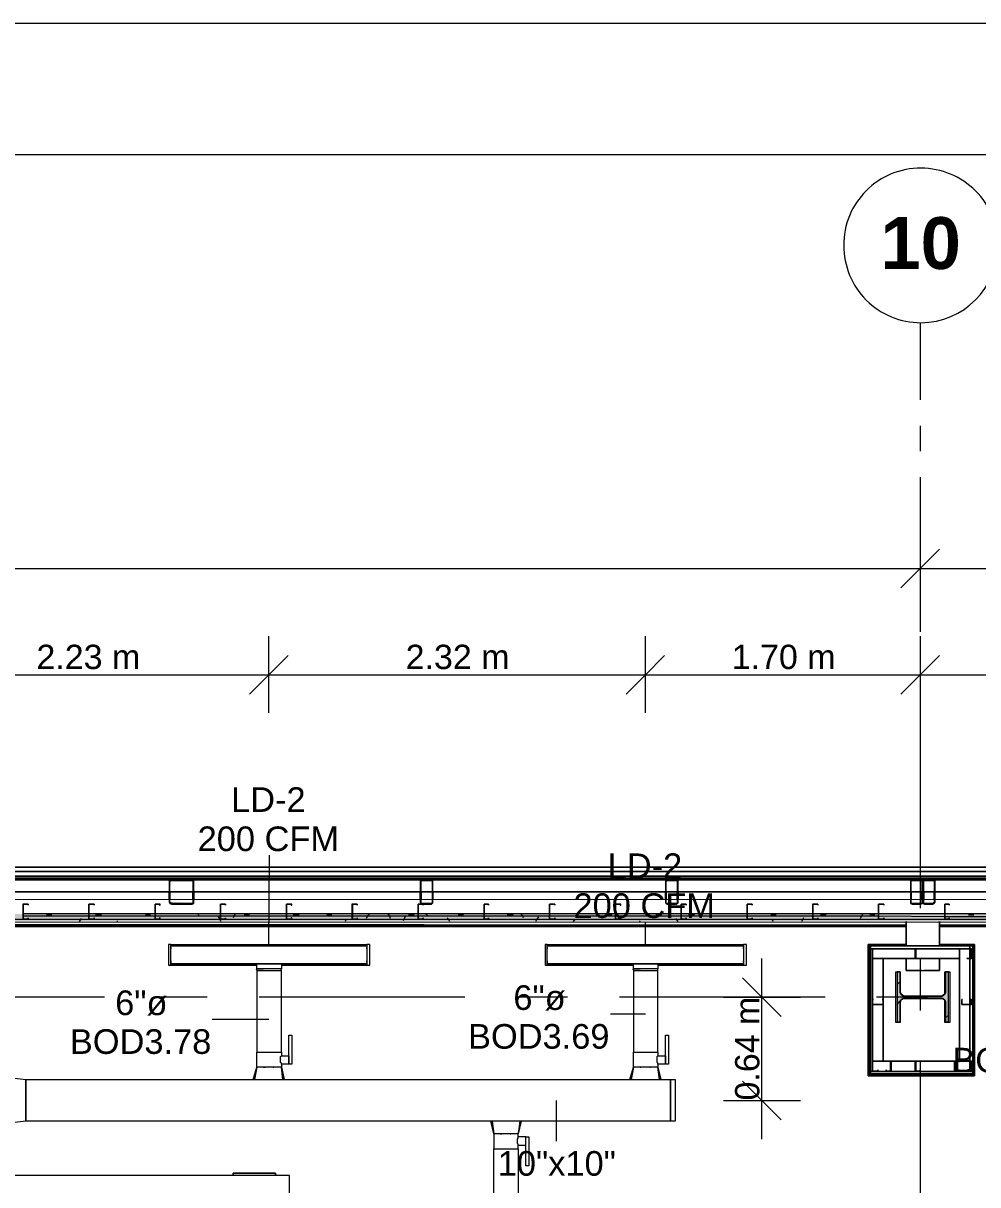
# Model space of a CAD drawing. Header units: metres. Extents: x -2 to 237, y -8 to 52.
# Drawn here: x 31.68 to 37.57, y 44.99 to 52.15 of the extents above; entities that cross this region are included whole.
import ezdxf

# ---------------------------------------------------------------- set-up
doc = ezdxf.new("R2010")
doc.units = ezdxf.units.M
for name, color, linetype, lineweight in [('HVAC - Ductos', 5, 'Continuous', 0), ('PDF2_Text', 7, 'Continuous', 0), ('pie de plano', 7, 'Continuous', 0)]:
    doc.layers.add(name, color=color, linetype=linetype, lineweight=lineweight)
doc.layers.add('PDF2_Geometry', color=7, linetype='Continuous', lineweight=0, true_color=0xaaaaaa)
doc.layers.add('PDF2_Solid Fills', color=7, linetype='Continuous', lineweight=0, true_color=0xffffff)
doc.styles.add('PDF Helvetica', font='')
doc.styles.add('PDF Helvetica Bold', font='')
doc.styles.get('PDF Helvetica').set_extended_font_data('Helvetica')
doc.styles.get('PDF Helvetica Bold').set_extended_font_data('Helvetica', bold=True)

msp = doc.modelspace()

# ---------------------------------------------------------------- hatches: boundary and pattern name
at = {"layer": 'PDF2_Solid Fills', "lineweight": 0, "transparency": 33554559}
for points in [[(32.726, 46.7241), (32.7351, 46.7241), (32.7351, 46.8707), (32.5885, 46.8707), (32.5839, 46.8661), (32.5839, 46.7333), (32.5885, 46.7378), (32.5931, 46.8661), (32.7305, 46.8661), (32.7305, 46.7287), (32.5931, 46.7333), (32.5885, 46.7333), (32.5885, 46.7241), (32.5976, 46.7241), (32.726, 46.7195)], [(56.2254, 46.6325), (56.4317, 46.6279), (56.4317, 46.6416), (37.3672, 46.6462), (4.2965, 46.6462), (4.2965, 46.6325)], [(4.2965, 46.6141), (56.2254, 46.6141), (56.4301, 46.6096), (56.4317, 46.6096), (56.4317, 46.6279), (4.2965, 46.6279)], [(37.0923, 46.1835), (37.0923, 46.3026), (37.074, 46.3026), (37.074, 45.9956), (37.0923, 45.9956), (37.0923, 46.1239), (37.0969, 46.1331), (37.106, 46.1422), (37.3581, 46.1422), (37.3718, 46.1285), (37.3718, 45.9956), (37.3901, 45.9956), (37.3901, 46.3026), (37.3718, 46.3026), (37.3672, 46.1697), (37.3581, 46.1605), (37.3489, 46.1559), (37.1152, 46.1513), (37.1152, 46.1559), (37.106, 46.1605), (37.1014, 46.1651), (37.0969, 46.1651), (37.0969, 46.1835)]]:
    msp.add_hatch(color=256, dxfattribs=at).paths.add_polyline_path(points)
h = msp.add_hatch(color=256, dxfattribs=at)
h.paths.add_polyline_path([(34.2104, 46.8615), (34.2058, 46.8615), (34.2058, 46.7287), (34.2104, 46.8608)])
h.paths.add_polyline_path([(34.1371, 46.8615), (34.1325, 46.8615), (34.1325, 46.7287)])
h.paths.add_polyline_path([(34.2058, 46.8707), (34.2104, 46.8661), (34.2104, 46.8707)])
h.paths.add_polyline_path([(34.2013, 46.8661), (34.2013, 46.8707), (34.1371, 46.8707)])
h.paths.add_polyline_path([(34.2013, 46.7195), (34.2013, 46.7241), (34.1417, 46.7241)])
h.paths.add_polyline_path([(34.1417, 46.7241), (34.1417, 46.7287), (34.1371, 46.7287)])
h = msp.add_hatch(color=256, dxfattribs=at)
h.paths.add_polyline_path([(35.6537, 46.8707), (35.7224, 46.8661), (35.7224, 46.8707)])
h.paths.add_polyline_path([(35.7132, 46.7195), (35.7132, 46.7241), (35.6537, 46.7241)])
h.paths.add_polyline_path([(35.6491, 46.8615), (35.6445, 46.8615), (35.6445, 46.7287)])
h.paths.add_polyline_path([(35.7178, 46.7287), (35.7132, 46.7287), (35.7178, 46.7241)])
h.paths.add_polyline_path([(35.7224, 46.8615), (35.7178, 46.8615), (35.7178, 46.7287), (35.7224, 46.8609)])
h = msp.add_hatch(color=256, dxfattribs=at)
h.paths.add_polyline_path([(37.2252, 46.8707), (37.2297, 46.8661), (37.2297, 46.8707)])
h.paths.add_polyline_path([(37.161, 46.8615), (37.1564, 46.8615), (37.1564, 46.7241)])
h.paths.add_polyline_path([(37.2297, 46.8615), (37.2252, 46.8615), (37.2252, 46.7241), (37.2297, 46.8609)])
h.paths.add_polyline_path([(37.2206, 46.8661), (37.2206, 46.8707), (37.1656, 46.8707)])
h.paths.add_polyline_path([(37.161, 46.8661), (37.161, 46.8707), (37.1564, 46.8707)])
h.paths.add_polyline_path([(37.2206, 46.7195), (37.2206, 46.7241), (37.1656, 46.7241)])
h = msp.add_hatch(color=256, dxfattribs=at)
h.paths.add_polyline_path([(37.3031, 46.7287), (37.3076, 46.8707), (37.2343, 46.8707), (37.2298, 46.8661), (37.2298, 46.7333), (37.2343, 46.7333), (37.2343, 46.7241), (37.2435, 46.7287), (37.2389, 46.7287), (37.2389, 46.8661), (37.3031, 46.8661), (37.2985, 46.7333), (37.2939, 46.7287), (37.3031, 46.7241)])
h.paths.add_polyline_path([(37.2939, 46.7195), (37.2939, 46.7241), (37.2435, 46.7241)])
h = msp.add_hatch(color=256, dxfattribs=at)
h.paths.add_polyline_path([(16.2639, 46.6599), (16.2639, 46.6462), (17.0702, 46.6462), (17.0702, 46.6599)])
h.paths.add_polyline_path([(14.2296, 46.6599), (12.2045, 46.6645), (11.3936, 46.6645), (11.3936, 46.6462), (14.2296, 46.6462)])
h.paths.add_polyline_path([(38.5859, 46.6599), (38.5859, 46.6416), (39.3923, 46.6416), (39.3923, 46.6599)])
h.paths.add_polyline_path([(9.3593, 46.6462), (9.3593, 46.6645), (6.5232, 46.6645), (6.5232, 46.6462)])
h.paths.add_polyline_path([(41.4266, 46.6599), (41.4266, 46.6416), (43.4517, 46.6416), (43.4517, 46.6599)])
h.paths.add_polyline_path([(4.4889, 46.6462), (4.4889, 46.6645), (4.2965, 46.6645), (4.2965, 46.6462)])
h.paths.add_polyline_path([(44.2672, 46.6599), (44.2672, 46.6416), (46.2923, 46.6416), (46.2923, 46.6599)])
h.paths.add_polyline_path([(14.2342, 46.6599), (14.2342, 46.6462), (16.2593, 46.6462), (16.2593, 46.6599)])
h.paths.add_polyline_path([(48.3266, 46.6599), (48.3266, 46.6416), (49.133, 46.6416), (49.133, 46.6599)])
h.paths.add_polyline_path([(17.0748, 46.6599), (17.0748, 46.6462), (19.1, 46.6462), (19.1, 46.6599)])
h.paths.add_polyline_path([(51.1672, 46.6599), (51.1672, 46.6416), (54.0034, 46.6416), (54.0034, 46.6599)])
h.paths.add_polyline_path([(21.1343, 46.6599), (21.1343, 46.6462), (21.9406, 46.6462), (21.9406, 46.6599)])
h.paths.add_polyline_path([(56.0376, 46.6599), (56.0376, 46.6416), (56.4317, 46.6416), (56.4317, 46.6599)])
h.paths.add_polyline_path([(23.9749, 46.6599), (23.9749, 46.6462), (26, 46.6462), (26, 46.6599)])
h.paths.add_polyline_path([(54.0079, 46.6599), (54.0079, 46.6416), (56.033, 46.6416), (56.033, 46.6599)])
h.paths.add_polyline_path([(26.8155, 46.6599), (26.8155, 46.6462), (28.8407, 46.6462), (28.8407, 46.6599)])
h.paths.add_polyline_path([(49.1376, 46.6599), (49.1376, 46.6416), (51.1627, 46.6416), (51.1627, 46.6599)])
h.paths.add_polyline_path([(31.6859, 46.6599), (31.6859, 46.6462), (33.711, 46.6462), (33.711, 46.6599)])
h.paths.add_polyline_path([(46.2969, 46.6599), (46.2969, 46.6416), (48.322, 46.6416), (48.322, 46.6599)])
h.paths.add_polyline_path([(33.7156, 46.6599), (33.7156, 46.6462), (36.5516, 46.6462), (36.5516, 46.6599)])
h.paths.add_polyline_path([(43.4563, 46.6599), (43.4563, 46.6416), (44.2627, 46.6416), (44.2627, 46.6599)])
h.paths.add_polyline_path([(28.8453, 46.6599), (28.8453, 46.6462), (31.6813, 46.6462), (31.6813, 46.6599)])
h.paths.add_polyline_path([(39.3969, 46.6599), (39.3969, 46.6416), (41.422, 46.6416), (41.422, 46.6599)])
h.paths.add_polyline_path([(26.0046, 46.6599), (26.0046, 46.6462), (26.8109, 46.6462), (26.8109, 46.6599)])
h.paths.add_polyline_path([(37.2847, 46.6462), (38.5711, 46.6416), (38.5813, 46.6416), (38.5813, 46.6599), (36.5562, 46.6599), (36.5562, 46.6462)])
h.paths.add_polyline_path([(21.9452, 46.6599), (21.9452, 46.6462), (23.9703, 46.6462), (23.9703, 46.6599)])
h.paths.add_polyline_path([(11.389, 46.6462), (11.389, 46.6645), (9.3639, 46.6645), (9.3639, 46.6462)])
h.paths.add_polyline_path([(19.1046, 46.6599), (19.1046, 46.6462), (21.1297, 46.6462), (21.1297, 46.6599)])
h.paths.add_polyline_path([(6.5186, 46.6462), (6.5186, 46.6645), (4.4935, 46.6645), (4.4935, 46.6462)])

# ---------------------------------------------------------------- linework, layer by layer
at = {"layer": 'HVAC - Ductos', "color": 252, "lineweight": 0, "true_color": 0x939598}
for points in [[(37.216, 49.0287), (37.216, 48.7904), (37.216, 48.5522)], [(37.3351, 48.9095), (37.216, 48.7904), (37.0969, 48.6713)], [(6.4041, 48.7904), (15.8378, 48.7904), (25.0379, 48.7904), (37.216, 48.7904), (46.4298, 48.7904), (55.8635, 48.7904)], [(33.1978, 47.9015), (33.1978, 48.1352), (33.1978, 48.3735)], [(35.5208, 47.9015), (35.5208, 48.1352), (35.5208, 48.3735)], [(37.216, 48.3735), (37.216, 48.1352), (37.216, 47.9015)], [(33.317, 48.2544), (33.1978, 48.1352), (33.0788, 48.0161)], [(35.6399, 48.2544), (35.5208, 48.1352), (35.4016, 48.0161)], [(37.3351, 48.2544), (37.216, 48.1352), (37.0969, 48.0161)], [(23.7596, 48.1352), (26.0412, 48.1352), (28.5199, 48.1352), (30.9712, 48.1352), (33.1978, 48.1352), (35.5208, 48.1352), (37.216, 48.1352), (38.5539, 48.1352), (40.7118, 48.1352), (42.934, 48.1352), (45.1332, 48.1352), (46.4298, 48.1352), (47.6806, 48.1352), (49.9944, 48.1352), (52.1936, 48.1352), (54.1912, 48.1352), (55.8635, 48.1352)]]:
    msp.add_lwpolyline(points, dxfattribs=at)
at = {"layer": 'HVAC - Ductos', "lineweight": 0}
for points in [[(33.1978, 46.4721), (33.2024, 47.0219)], [(35.5208, 46.4721), (35.5208, 46.6095)], [(32.5931, 46.4538), (32.5931, 46.4492), (32.5931, 46.4446), (32.5931, 46.4492), (32.5931, 46.4675), (32.5931, 46.4721), (33.8026, 46.4721), (33.8026, 46.4675), (33.8026, 46.4492), (33.8026, 46.4446), (33.8026, 46.4492), (33.8026, 46.4538)], [(33.8026, 46.4675), (32.5931, 46.4675)], [(34.916, 46.4538), (34.916, 46.4492), (34.916, 46.4446), (34.916, 46.4492), (34.916, 46.4675), (34.916, 46.4721), (36.1256, 46.4721), (36.1256, 46.4675), (36.1256, 46.4492), (36.1256, 46.4446), (36.1256, 46.4492), (36.1256, 46.4538)], [(36.1256, 46.4675), (34.916, 46.4675)], [(32.5931, 46.3988), (32.5931, 46.408), (32.5931, 46.4171)], [(32.5931, 46.3667), (32.5931, 46.3438), (32.5931, 46.3484), (33.1246, 46.3484)], [(33.8026, 46.3667), (33.8026, 46.3438), (33.8026, 46.3484), (33.2758, 46.3484)], [(33.8026, 46.4171), (33.8026, 46.408), (33.8026, 46.3988)], [(34.916, 46.3988), (34.916, 46.408), (34.916, 46.4171)], [(34.916, 46.3667), (34.916, 46.3438), (34.916, 46.3484), (35.4475, 46.3484)], [(36.1256, 46.3667), (36.1256, 46.3438), (36.1256, 46.3484), (35.5987, 46.3484)], [(36.1256, 46.4171), (36.1256, 46.408), (36.1256, 46.3988)], [(36.2401, 45.2717), (36.2401, 46.385)], [(32.5931, 46.3438), (33.1246, 46.3438)], [(33.1246, 46.3209), (33.1246, 46.353), (33.1337, 46.353), (33.1429, 46.353), (33.1612, 46.353), (33.1796, 46.353), (33.1978, 46.353), (33.2162, 46.353), (33.2345, 46.353), (33.2528, 46.353), (33.2666, 46.353), (33.2712, 46.353), (33.2758, 46.353), (33.2758, 46.3209), (33.2712, 46.3209), (33.2528, 46.3209), (33.23, 46.3209), (33.1978, 46.3209), (33.1704, 46.3209), (33.1429, 46.3209), (33.1246, 46.3209), (33.12, 46.3209), (33.1246, 46.3117), (33.1292, 46.3117), (33.1429, 46.3117), (33.1704, 46.3117), (33.1978, 46.3117), (33.23, 46.3117), (33.2528, 46.3117), (33.2712, 46.3117), (33.2758, 46.3117), (33.2758, 46.3209)], [(33.1246, 46.3209), (33.1246, 46.3209)], [(33.1658, 46.3117), (33.1612, 46.3117), (33.1429, 46.3117), (33.1337, 46.3117), (33.1292, 46.3117), (33.1246, 46.3117), (33.1246, 45.8078), (33.1337, 45.8078), (33.1429, 45.8078), (33.1612, 45.8078), (33.1796, 45.8078), (33.1978, 45.8078), (33.2162, 45.8078), (33.2345, 45.8078), (33.2528, 45.8078), (33.2666, 45.8078), (33.2712, 45.8078), (33.2758, 45.8078), (33.2758, 45.7848), (33.3216, 45.7848), (33.3216, 45.7802), (33.3216, 45.7757), (33.3216, 45.7665), (33.3216, 45.7619), (33.3216, 45.7574), (33.3216, 45.7482), (33.3216, 45.7436), (33.3216, 45.739)], [(33.3216, 45.7344), (33.3216, 45.9131), (33.3399, 45.9131), (33.3399, 45.7344), (33.3216, 45.7344), (33.2758, 45.7344), (33.2758, 45.7161), (33.2712, 45.7161), (33.2666, 45.7161), (33.2528, 45.7161), (33.2345, 45.7161), (33.2162, 45.7161), (33.1978, 45.7161), (33.1796, 45.7161), (33.1612, 45.7161), (33.1429, 45.7161), (33.1337, 45.7161), (33.1292, 45.7161), (33.1246, 45.7161), (33.1292, 45.7161), (33.1246, 45.7161), (33.1246, 45.8078), (33.1337, 45.8078), (33.1429, 45.8078), (33.1612, 45.8078), (33.1796, 45.8078), (33.1978, 45.8078), (33.2162, 45.8078), (33.2345, 45.8078), (33.2528, 45.8078), (33.2666, 45.8078), (33.2712, 45.8078), (33.2758, 45.8078), (33.2758, 46.3117), (33.2712, 46.3117)], [(33.175, 46.3117), (33.1796, 46.3117), (33.1978, 46.3117), (33.2162, 46.3117), (33.2254, 46.3117)], [(33.2162, 46.3209), (33.2116, 46.3209)], [(33.23, 46.3117), (33.2345, 46.3117), (33.2528, 46.3117), (33.2666, 46.3117)], [(33.2712, 46.3209), (33.2712, 46.3209)], [(33.2758, 46.3209), (33.2712, 46.3209)], [(33.2758, 46.3438), (33.8026, 46.3438)], [(34.916, 46.3438), (35.4475, 46.3438)], [(35.452, 46.3209), (35.4475, 46.3209), (35.4475, 46.353), (35.4566, 46.353), (35.4658, 46.353), (35.4842, 46.353), (35.5024, 46.353), (35.5208, 46.353), (35.5391, 46.353), (35.5574, 46.353), (35.5758, 46.353), (35.5895, 46.353), (35.5941, 46.353), (35.5987, 46.353), (35.5987, 46.3209), (35.5941, 46.3209), (35.5758, 46.3209), (35.5529, 46.3209), (35.5208, 46.3209), (35.4933, 46.3209), (35.4658, 46.3209), (35.4475, 46.3209), (35.4429, 46.3209), (35.4475, 46.3117), (35.452, 46.3117), (35.4658, 46.3117), (35.4933, 46.3117), (35.5208, 46.3117), (35.5529, 46.3117), (35.5758, 46.3117), (35.5941, 46.3117), (35.5987, 46.3117), (35.5987, 46.3209)], [(35.4475, 46.3209), (35.4475, 46.3209)], [(35.4887, 46.3117), (35.4842, 46.3117), (35.4658, 46.3117), (35.4566, 46.3117), (35.452, 46.3117), (35.4475, 46.3117), (35.4475, 45.8078), (35.4566, 45.8078), (35.4658, 45.8078), (35.4842, 45.8078), (35.5024, 45.8078), (35.5208, 45.8078), (35.5391, 45.8078), (35.5574, 45.8078), (35.5758, 45.8078), (35.5895, 45.8078), (35.5941, 45.8078), (35.5987, 45.8078), (35.5987, 45.7848), (35.6445, 45.7848), (35.6445, 45.7802), (35.6445, 45.7757), (35.6445, 45.7665), (35.6445, 45.7619), (35.6445, 45.7574), (35.6445, 45.7482), (35.6445, 45.7436), (35.6445, 45.739)], [(35.6445, 45.7344), (35.6445, 45.9131), (35.6628, 45.9131), (35.6628, 45.7344), (35.6445, 45.7344), (35.5987, 45.7344), (35.5987, 45.7161), (35.5941, 45.7161), (35.5895, 45.7161), (35.5758, 45.7161), (35.5574, 45.7161), (35.5391, 45.7161), (35.5208, 45.7161), (35.5024, 45.7161), (35.4842, 45.7161), (35.4658, 45.7161), (35.4566, 45.7161), (35.4475, 45.7161), (35.452, 45.7161), (35.4475, 45.7161), (35.4475, 45.8078), (35.4566, 45.8078), (35.4658, 45.8078), (35.4842, 45.8078), (35.5024, 45.8078), (35.5208, 45.8078), (35.5391, 45.8078), (35.5574, 45.8078), (35.5758, 45.8078), (35.5895, 45.8078), (35.5941, 45.8078), (35.5987, 45.8078), (35.5987, 46.3117), (35.5941, 46.3117)], [(35.4933, 46.3117), (35.5024, 46.3117), (35.5208, 46.3117), (35.5391, 46.3117), (35.5483, 46.3117)], [(35.5529, 46.3117), (35.5574, 46.3117), (35.5758, 46.3117), (35.5895, 46.3117)], [(35.5941, 46.3209), (35.5941, 46.3209)], [(35.5987, 46.3209), (35.5941, 46.3209)], [(35.5987, 46.3438), (36.1256, 46.3438)], [(36.121, 46.2659), (36.2401, 46.1468), (36.3592, 46.0277)], [(36.0018, 46.1468), (36.2401, 46.1468), (36.4784, 46.1468)], [(33.1978, 46.0093), (32.8497, 46.0093)], [(35.5208, 46.0414), (35.3054, 46.0414)], [(33.2758, 45.7344), (33.2758, 45.739), (33.2712, 45.7436), (33.2712, 45.7482), (33.2712, 45.7574), (33.2712, 45.7665), (33.2712, 45.7757), (33.2712, 45.7802), (33.2758, 45.7848)], [(35.5987, 45.7344), (35.5987, 45.739), (35.5941, 45.7436), (35.5941, 45.7482), (35.5941, 45.7574), (35.5941, 45.7665), (35.5941, 45.7757), (35.5941, 45.7802), (35.5987, 45.7848)], [(33.1016, 45.6382), (33.1246, 45.7161), (33.1016, 45.6382)], [(33.1246, 45.7161), (33.1108, 45.6382), (33.1154, 45.6382), (33.1246, 45.6382)], [(33.2162, 45.6382), (33.2208, 45.6382), (33.2345, 45.6382), (33.2437, 45.6382), (33.2483, 45.6382), (33.2528, 45.6382), (33.2712, 45.6382), (33.2849, 45.6382), (33.2758, 45.7161)], [(35.4246, 45.6382), (35.4475, 45.7161), (35.4246, 45.6382)], [(35.4475, 45.7161), (35.4338, 45.6382), (35.4383, 45.6382), (35.4475, 45.6382)], [(35.5391, 45.6382), (35.5437, 45.6382), (35.5574, 45.6382), (35.5666, 45.6382), (35.5712, 45.6382), (35.5758, 45.6382), (35.5941, 45.6382), (35.6078, 45.6382), (35.5987, 45.7161)], [(31.5072, 45.6611), (31.6997, 45.6382)], [(31.6997, 45.6382), (31.6997, 45.3817)], [(33.1292, 45.6382), (33.1429, 45.6382), (33.1475, 45.6382)], [(33.152, 45.6382), (33.1566, 45.6382), (33.1658, 45.6382), (33.1796, 45.6382), (33.1841, 45.6382), (33.1887, 45.6382), (33.2116, 45.6382)], [(35.452, 45.6382), (35.4658, 45.6382), (35.4704, 45.6382)], [(35.475, 45.6382), (35.4796, 45.6382), (35.4887, 45.6382), (35.5024, 45.6382), (35.507, 45.6382), (35.5116, 45.6382), (35.5345, 45.6382)], [(36.121, 45.6291), (36.2401, 45.5099), (36.3592, 45.3908)], [(34.971, 45.5099), (34.971, 45.258)], [(36.0018, 45.5099), (36.2401, 45.5099), (36.4784, 45.5099)], [(31.6997, 45.3817), (31.5072, 45.3587)], [(34.5861, 45.3817), (34.5769, 45.3817), (34.5724, 45.3817), (34.5678, 45.3817)], [(34.5678, 45.3817), (34.5861, 45.3038), (34.5678, 45.3817)], [(34.5678, 45.3817), (34.5678, 45.3817)], [(34.5678, 45.3817), (34.5678, 45.3817)], [(34.5769, 45.3817), (34.5861, 45.3038), (34.5907, 45.3038)], [(34.7556, 45.3817), (34.7373, 45.3038), (34.7327, 45.3038), (34.7282, 45.3038), (34.7144, 45.3038), (34.7007, 45.3038), (34.6823, 45.3038), (34.6594, 45.3038), (34.6411, 45.3038), (34.6228, 45.3038), (34.6091, 45.3038), (34.5953, 45.3038), (34.5907, 45.3038), (34.5861, 45.3038), (34.5861, 45.2121), (34.5953, 45.2121), (34.6091, 45.2121), (34.6228, 45.2121), (34.6411, 45.2121), (34.6594, 45.2121), (34.6823, 45.2121), (34.7007, 45.2121), (34.7144, 45.2121), (34.7282, 45.2121), (34.7327, 45.2121), (34.7373, 45.2121), (34.7373, 45.235), (34.7831, 45.235), (34.7831, 45.2396), (34.7831, 45.2442), (34.7831, 45.2534), (34.7831, 45.258), (34.7831, 45.2671), (34.7831, 45.2717), (34.7831, 45.2762), (34.7831, 45.2808)], [(34.6091, 45.3817), (34.5907, 45.3817)], [(34.6365, 45.3817), (34.6273, 45.3817), (34.6182, 45.3817), (34.6136, 45.3817)], [(34.7465, 45.3817), (34.7373, 45.3038), (34.7556, 45.3817), (34.7511, 45.3817), (34.7465, 45.3817), (34.7327, 45.3817), (34.7144, 45.3817), (34.7098, 45.3817), (34.7052, 45.3817), (34.6961, 45.3817), (34.6823, 45.3817), (34.6777, 45.3817), (34.6731, 45.3817), (34.6503, 45.3817), (34.6457, 45.3817), (34.6411, 45.3817)], [(34.7556, 45.3817), (34.7556, 45.3817)], [(34.6091, 45.3038), (34.6091, 45.3038)], [(34.664, 45.3038), (34.6594, 45.3038)], [(34.6961, 45.3038), (34.6915, 45.3038), (34.6869, 45.3038), (34.6915, 45.3038)], [(34.7144, 45.3038), (34.7144, 45.3038)], [(34.7831, 45.2854), (34.7373, 45.2854), (34.7373, 45.3038), (34.7327, 45.3038), (34.7282, 45.3038)], [(34.7373, 45.235), (34.7373, 45.2396), (34.7327, 45.2442), (34.7327, 45.2534), (34.7327, 45.2625), (34.7327, 45.2717), (34.7373, 45.2762), (34.7373, 45.2808), (34.7373, 45.2854)], [(34.5861, 43.9017), (34.5861, 45.2121), (34.5953, 45.2121), (34.6091, 45.2121), (34.6228, 45.2121), (34.6411, 45.2121), (34.6594, 45.2121), (34.6823, 45.2121), (34.7007, 45.2121), (34.7144, 45.2121), (34.7282, 45.2121), (34.7327, 45.2121), (34.7373, 45.2121), (34.7373, 43.9017)]]:
    msp.add_lwpolyline(points, dxfattribs=at)
for points in [[(32.5794, 46.4721), (32.5794, 46.3438), (32.5931, 46.3438), (32.5931, 46.4721)], [(32.5931, 46.4629), (33.8026, 46.4629), (33.8026, 46.353), (32.5931, 46.353)], [(33.821, 46.4721), (33.8026, 46.4721), (33.8026, 46.3438), (33.821, 46.3438)], [(34.9022, 46.4721), (34.9022, 46.3438), (34.916, 46.3438), (34.916, 46.4721)], [(34.916, 46.4629), (36.1256, 46.4629), (36.1256, 46.353), (34.916, 46.353)], [(36.1439, 46.4721), (36.1256, 46.4721), (36.1256, 46.3438), (36.1439, 46.3438)], [(32.5931, 46.3713), (32.5931, 46.3667), (32.5931, 46.3621), (32.5931, 46.3667)], [(33.8026, 46.3621), (33.8026, 46.3667), (33.8026, 46.3713), (33.8026, 46.3667)], [(34.916, 46.3713), (34.916, 46.3667), (34.916, 46.3621), (34.916, 46.3667)], [(36.1256, 46.3621), (36.1256, 46.3667), (36.1256, 46.3713), (36.1256, 46.3667)], [(33.8026, 46.353), (32.5931, 46.353)], [(36.1256, 46.353), (34.916, 46.353)], [(33.175, 45.7161), (33.1704, 45.7161), (33.1658, 45.7161), (33.1704, 45.7161)], [(33.23, 45.7161), (33.2254, 45.7161)], [(33.2895, 45.6382), (33.294, 45.6382), (33.2758, 45.7161), (33.294, 45.6382)], [(35.4933, 45.7161), (35.4887, 45.7161)], [(35.5529, 45.7161), (35.5483, 45.7161)], [(35.6124, 45.6382), (35.617, 45.6382), (35.5987, 45.7161), (35.617, 45.6382)], [(31.6997, 45.6382), (35.6765, 45.6382), (35.6765, 45.3817), (31.6997, 45.3817)], [(33.1016, 45.6382), (33.1062, 45.6382)], [(35.4246, 45.6382), (35.4292, 45.6382)], [(35.6765, 45.3817), (35.6765, 45.6382), (35.7041, 45.6382), (35.7041, 45.3817)], [(34.6273, 45.3038), (34.6319, 45.3038), (34.6365, 45.3038), (34.6319, 45.3038)], [(34.8014, 45.1068), (34.7831, 45.1068), (34.7831, 45.2854), (34.8014, 45.2854)]]:
    msp.add_lwpolyline(points, close=True, dxfattribs=at)
at = {"layer": 'PDF2_Geometry', "lineweight": 0}
msp.add_lwpolyline([(37.2206, 51.2599, 0.418272), (36.7441, 50.7835, 0.414666), (37.2206, 50.307, 0.41105), (37.6971, 50.7835, 0.414666)], format="xyb", close=True, dxfattribs=at)
for points in [[(37.216, 50.307), (37.216, 49.8304)], [(37.216, 49.6701), (37.216, 49.5143)], [(37.216, 47.7687), (37.216, 46.6966)], [(38.7646, 46.9486), (37.2298, 46.9486), (35.7041, 46.9486), (34.1829, 46.9486), (32.6572, 46.9486), (31.1315, 46.9486), (29.6058, 46.9486), (28.0847, 46.9486), (29.6058, 46.9486), (31.1315, 46.9486), (32.6572, 46.9486), (34.1829, 46.9486), (35.7041, 46.9486), (37.2298, 46.9486), (38.7646, 46.9486)], [(32.6939, 46.9486), (32.6206, 46.9486)], [(34.2196, 46.9486), (34.1417, 46.9486)], [(35.7453, 46.9486), (35.6674, 46.9486)], [(37.2664, 46.9486), (37.1931, 46.9486)], [(31.104, 46.8707), (29.6058, 46.8707), (31.1315, 46.8707), (32.6572, 46.8707), (31.1636, 46.8707)], [(32.6893, 46.8661), (32.6939, 46.8707)], [(34.1967, 46.8661), (34.2013, 46.8707)], [(37.1656, 46.8707), (35.7041, 46.8707), (37.2298, 46.8707), (37.2206, 46.8707)], [(35.7087, 46.8661), (35.7132, 46.8707)], [(37.216, 46.8661), (37.2206, 46.8707)], [(38.7326, 46.8707), (37.2939, 46.8707), (38.7646, 46.8707), (40.2949, 46.8707), (41.7611, 46.8707), (40.327, 46.8707)], [(32.5839, 46.7516), (32.5839, 46.7973)], [(32.5885, 46.7973), (32.5885, 46.7516)], [(32.7305, 46.7516), (32.7305, 46.7973)], [(32.7305, 46.7882), (32.7351, 46.7928)], [(32.7351, 46.7973), (32.7351, 46.7516)], [(34.1325, 46.8019), (34.1371, 46.8065)], [(34.1325, 46.7516), (34.1325, 46.7973)], [(34.1371, 46.7973), (34.1371, 46.7516)], [(34.2058, 46.7973), (34.2058, 46.7516), (34.2104, 46.7562)], [(34.2104, 46.7973), (34.2104, 46.7516)], [(35.6445, 46.8065), (35.6491, 46.8111)], [(35.6445, 46.7516), (35.6445, 46.7973)], [(35.6491, 46.7973), (35.6491, 46.7516)], [(35.7178, 46.7516), (35.7178, 46.7973)], [(35.7224, 46.7973), (35.7224, 46.7516)], [(37.1564, 46.8065), (37.161, 46.8111)], [(37.1564, 46.7973), (37.1564, 46.7516)], [(37.161, 46.7973), (37.161, 46.7516)], [(37.2252, 46.7516), (37.2252, 46.7973)], [(37.2389, 46.7973), (37.2389, 46.7516)], [(37.3031, 46.834), (37.3076, 46.8386)], [(37.3031, 46.7516), (37.3031, 46.7973)], [(37.3076, 46.7516), (37.3076, 46.7973)], [(56.4317, 46.747), (4.2965, 46.7516)], [(32.5839, 46.7607), (32.5885, 46.7699)], [(32.6664, 46.7195), (32.671, 46.7241)], [(34.1738, 46.7195), (34.1784, 46.7241)], [(35.6811, 46.7195), (35.6857, 46.7241)], [(35.7178, 46.7562), (35.7224, 46.7607)], [(37.1885, 46.7195), (37.1931, 46.7241)], [(37.2252, 46.7562), (37.2298, 46.7607), (37.2389, 46.7699)], [(36.5516, 46.6599), (36.1485, 46.6599), (35.7407, 46.6599), (35.3375, 46.6599), (34.9298, 46.6599), (34.5265, 46.6599), (34.1187, 46.6599), (33.711, 46.6599), (33.3078, 46.6599), (32.9001, 46.6599), (32.4969, 46.6599), (32.0891, 46.6599), (31.6859, 46.6599)], [(33.711, 46.6462), (33.3078, 46.6462), (32.9001, 46.6462), (32.4969, 46.6462), (32.0891, 46.6462), (31.6859, 46.6462)], [(36.5516, 46.6462), (36.1485, 46.6462), (35.7407, 46.6462), (35.3375, 46.6462), (34.9298, 46.6462), (34.5265, 46.6462), (34.1187, 46.6462), (33.7156, 46.6462)], [(39.3923, 46.6599), (38.9891, 46.6599), (38.5813, 46.6599), (38.1782, 46.6599), (37.7704, 46.6599), (37.3672, 46.6599), (36.9594, 46.6599), (36.5562, 46.6599)], [(38.5813, 46.6416), (38.1782, 46.6416), (37.7704, 46.6416), (37.3672, 46.6416), (36.9594, 46.6462), (36.5562, 46.6462)], [(4.2965, 46.6141), (56.4317, 46.6095)], [(23.1914, 46.6279), (56.4317, 46.6279)], [(37.129, 46.5912), (31.1819, 46.5958), (37.129, 46.5912), (31.1819, 46.5912)], [(46.3245, 46.5912), (37.3351, 46.5912)], [(36.8953, 46.4721), (36.8999, 46.4721), (36.9045, 46.4629)], [(36.9045, 46.4629), (36.8999, 46.4721), (36.8953, 46.4721)], [(36.9045, 46.4629), (36.9045, 46.385)], [(36.9045, 45.6749), (36.9045, 46.4629)], [(36.9045, 46.4629), (36.9045, 45.6749)], [(36.9045, 46.4629), (36.9045, 45.6749)], [(36.9045, 46.4629), (36.9045, 46.4629)], [(37.5413, 46.4629), (36.9045, 46.4629), (37.5413, 46.4629)], [(36.9228, 46.4446), (36.9228, 46.4446)], [(36.9228, 46.4446), (36.9228, 46.4446)], [(36.9549, 46.44), (36.9549, 46.44)], [(37.1885, 46.4446), (37.1885, 46.4446)], [(37.216, 46.44), (37.216, 46.44)], [(37.5413, 46.4629), (37.3351, 46.4629)], [(37.3351, 46.4629), (37.5413, 46.4629)], [(37.5047, 46.44), (37.5047, 46.44)], [(37.5321, 46.4446), (37.5321, 46.4446)], [(37.5505, 46.4721), (37.5459, 46.4721), (37.5413, 46.4629)], [(37.5505, 46.4721), (37.5459, 46.4721), (37.5413, 46.4629)], [(37.5413, 45.6749), (37.5413, 46.4629)], [(37.5413, 46.4629), (37.5413, 46.4629)], [(37.5413, 45.6749), (37.5413, 46.4629), (37.5413, 45.6749)], [(37.5413, 45.6886), (37.5413, 46.4629)], [(36.9045, 45.7528), (36.9045, 46.385)], [(36.9228, 46.385), (36.9228, 46.385)], [(36.9228, 46.385), (36.9228, 46.385)], [(36.9549, 46.3896), (36.9549, 46.3896)], [(37.129, 46.385), (37.129, 46.3117), (37.129, 46.385)], [(37.1885, 46.385), (37.1885, 46.385)], [(37.216, 46.3896), (37.216, 46.3896)], [(37.216, 46.3804), (37.216, 46.0643)], [(37.5047, 46.3896), (37.5047, 46.3896)], [(37.5321, 46.385), (37.5321, 46.385)], [(37.2114, 46.3117), (37.216, 46.3117), (37.2206, 46.3117), (37.2252, 46.3117), (37.2206, 46.3117), (37.216, 46.3117), (37.2114, 46.3117), (37.129, 46.3117), (37.3351, 46.3117), (37.2527, 46.3117), (37.2481, 46.3117), (37.2435, 46.3117), (37.2389, 46.3117), (37.2435, 46.3117), (37.2481, 46.3117), (37.2527, 46.3117)], [(37.074, 46.2247), (37.0923, 46.243)], [(32.1853, 46.1468), (30.9162, 46.1468)], [(32.8176, 46.1468), (32.5014, 46.1468)], [(34.4074, 46.1468), (33.1383, 46.1468)], [(35.0397, 46.1468), (34.7236, 46.1468)], [(36.6296, 46.1468), (35.3604, 46.1468)], [(37.2618, 46.1468), (36.9457, 46.1468)], [(37.1106, 46.1422), (37.1244, 46.1513)], [(36.9228, 46.101), (36.9228, 46.101)], [(36.9228, 46.101), (36.9228, 46.101)], [(36.9274, 46.1331), (36.9274, 46.1331)], [(36.9823, 46.1331), (36.9823, 46.1331)], [(37.074, 46.101), (37.0923, 46.1239)], [(37.4726, 46.101), (37.4726, 46.101)], [(37.4726, 46.101), (37.4726, 46.101)], [(37.4772, 46.1331), (37.4772, 46.1331)], [(37.5276, 46.1331), (37.5276, 46.1331)], [(37.5321, 46.101), (37.5321, 46.101)], [(37.3718, 46.0185), (37.3901, 46.0368)], [(36.9045, 45.7528), (36.9045, 45.6749)], [(36.9228, 45.7528), (36.9228, 45.7528)], [(36.9228, 45.7528), (36.9228, 45.7528)], [(36.9549, 45.7482), (36.9549, 45.7482)], [(37.0053, 45.7482), (37.0053, 45.7482)], [(37.0327, 45.7528), (37.0327, 45.7528)], [(37.1885, 45.7528), (37.1885, 45.7528)], [(37.216, 45.7482), (37.216, 45.7482)], [(37.216, 45.7482), (37.216, 44.4745)], [(37.4267, 45.7528), (37.4267, 45.7528)], [(37.4267, 45.7528), (37.4267, 45.7528)], [(37.5047, 45.7482), (37.5047, 45.7482)], [(37.5321, 45.7528), (37.5321, 45.7528)], [(36.9045, 45.6749), (36.9045, 45.6703), (36.8999, 45.6657), (36.8953, 45.6657), (36.8953, 45.6611)], [(36.8953, 45.6611), (37.5505, 45.6611)], [(37.5413, 45.6749), (36.9045, 45.6749)], [(36.9045, 45.6749), (37.5413, 45.6749)], [(37.5413, 45.6749), (36.9045, 45.6749)], [(36.9045, 45.6749), (37.5413, 45.6749), (36.9045, 45.6749)], [(36.9228, 45.6932), (36.9228, 45.6932)], [(36.9549, 45.6977), (36.9549, 45.6977)], [(37.0053, 45.6977), (37.0053, 45.6977)], [(37.0327, 45.6932), (37.0327, 45.6932)], [(37.1885, 45.6932), (37.1885, 45.6932)], [(37.216, 45.6977), (37.216, 45.6977)], [(37.4267, 45.6932), (37.4267, 45.6932)], [(37.5047, 45.6977), (37.5047, 45.6977)], [(37.5321, 45.6932), (37.5321, 45.6932)], [(37.5413, 45.6749), (37.5413, 45.6886)], [(37.5413, 45.6749), (37.5413, 45.6703), (37.5459, 45.6657), (37.5505, 45.6657), (37.5505, 45.6611)], [(37.5413, 45.6749), (37.5413, 45.6749)], [(33.3262, 44.9235), (33.3262, 45.0471), (29.6562, 45.0471), (29.5325, 45.0471), (29.5325, 43.6452)]]:
    msp.add_lwpolyline(points, dxfattribs=at)
at = {"layer": 'PDF2_Geometry', "color": 252, "lineweight": 0, "true_color": 0x939598}
for points in [[(37.216, 49.354), (37.216, 48.7217)], [(37.216, 48.5613), (37.216, 48.401)], [(37.216, 48.2452), (37.216, 47.7687)]]:
    msp.add_lwpolyline(points, dxfattribs=at)
at = {"layer": 'PDF2_Geometry', "lineweight": 0}
for points in [[(32.6572, 46.9211), (31.1315, 46.9211)], [(32.6572, 46.8936), (31.1315, 46.8936)], [(32.6572, 46.8799), (31.1315, 46.8799)], [(32.5839, 46.7333), (32.5885, 46.7241), (32.5976, 46.7195), (32.726, 46.7195), (32.7351, 46.7241), (32.7351, 46.7333), (32.7351, 46.8615), (32.7351, 46.8707), (32.726, 46.8707), (32.5976, 46.8707), (32.5885, 46.8707), (32.5839, 46.8615)], [(32.726, 46.7241), (32.5976, 46.7241), (32.5931, 46.7287), (32.5885, 46.7333), (32.5885, 46.8615), (32.5931, 46.8661), (32.5976, 46.8661), (32.726, 46.8661), (32.7305, 46.8661), (32.7305, 46.8615), (32.7305, 46.7333), (32.7305, 46.7287)], [(34.1829, 46.9211), (32.6572, 46.9211)], [(34.1829, 46.8936), (32.6572, 46.8936)], [(34.1829, 46.8799), (32.6572, 46.8799)], [(34.1829, 46.8707), (32.6572, 46.8707)], [(34.1325, 46.7287), (34.1371, 46.7241), (34.1417, 46.7195), (34.2013, 46.7195), (34.2058, 46.7241), (34.2104, 46.7287), (34.2104, 46.8615), (34.2058, 46.8707), (34.2013, 46.8707), (34.1417, 46.8707), (34.1371, 46.8707), (34.1325, 46.8615)], [(34.2013, 46.7241), (34.1417, 46.7241), (34.1371, 46.7287), (34.1371, 46.8615), (34.1417, 46.8661), (34.2013, 46.8661), (34.2058, 46.8661), (34.2058, 46.8615), (34.2058, 46.7287), (34.2058, 46.7241)], [(35.7041, 46.9211), (34.1829, 46.9211)], [(35.7041, 46.8936), (34.1829, 46.8936)], [(35.7041, 46.8799), (34.1829, 46.8799)], [(35.7041, 46.8707), (34.1829, 46.8707)], [(35.6445, 46.7287), (35.6491, 46.7241), (35.6537, 46.7195), (35.7132, 46.7195), (35.7178, 46.7241), (35.7224, 46.7287), (35.7224, 46.8615), (35.7178, 46.8707), (35.7132, 46.8707), (35.6537, 46.8707), (35.6491, 46.8707), (35.6445, 46.8615)], [(35.7132, 46.7241), (35.6537, 46.7241), (35.6491, 46.7241), (35.6491, 46.7287), (35.6491, 46.8615), (35.6491, 46.8661), (35.6537, 46.8661), (35.7132, 46.8661), (35.7178, 46.8615), (35.7178, 46.7287)], [(37.2298, 46.9211), (35.7041, 46.9211)], [(37.2298, 46.8936), (35.7041, 46.8936)], [(37.2298, 46.8799), (35.7041, 46.8799)], [(37.2206, 46.8707), (37.1656, 46.8707), (37.1564, 46.8707), (37.1564, 46.8615), (37.1564, 46.7287), (37.1564, 46.7241), (37.1656, 46.7195), (37.2206, 46.7195), (37.2298, 46.7241), (37.2298, 46.7287), (37.2298, 46.8615), (37.2298, 46.8707)], [(37.161, 46.8615), (37.161, 46.8661), (37.1656, 46.8661), (37.2206, 46.8661), (37.2252, 46.8661), (37.2252, 46.8615), (37.2252, 46.7287), (37.2252, 46.7241), (37.2206, 46.7241), (37.1656, 46.7241), (37.161, 46.7241), (37.161, 46.7287)], [(38.7646, 46.9211), (37.2298, 46.9211)], [(38.7646, 46.8936), (37.2298, 46.8936)], [(38.7646, 46.8799), (37.2298, 46.8799)], [(37.2435, 46.7195), (37.2939, 46.7195), (37.3031, 46.7241), (37.3076, 46.7333), (37.3076, 46.8615), (37.3031, 46.8707), (37.2939, 46.8707), (37.2435, 46.8707), (37.2343, 46.8707), (37.2298, 46.8615), (37.2298, 46.7333), (37.2343, 46.7241)], [(37.2435, 46.8707), (37.2298, 46.8707)], [(37.3031, 46.7333), (37.2985, 46.7287), (37.2939, 46.7241), (37.2435, 46.7241), (37.2389, 46.7287), (37.2389, 46.7333), (37.2389, 46.8615), (37.2389, 46.8661), (37.2435, 46.8661), (37.2939, 46.8661), (37.2985, 46.8661), (37.3031, 46.8615)], [(31.1727, 46.7973), (32.5839, 46.7973)], [(32.5885, 46.7973), (32.6572, 46.7973), (32.7305, 46.7973), (32.6572, 46.7973)], [(32.7351, 46.7973), (34.1325, 46.7973)], [(34.1829, 46.7973), (34.2058, 46.7973), (34.1829, 46.7973), (34.1371, 46.7973)], [(34.2104, 46.7973), (35.6445, 46.7973)], [(35.7041, 46.7973), (35.7178, 46.7973), (35.7041, 46.7973), (35.6491, 46.7973)], [(35.7224, 46.7973), (37.1564, 46.7973)], [(37.161, 46.7973), (37.2252, 46.7973)], [(37.2389, 46.7973), (37.3031, 46.7973)], [(37.3076, 46.7973), (38.728, 46.7973)], [(31.7134, 46.7195), (31.6859, 46.7195), (31.6813, 46.7195), (31.6813, 46.6325), (31.6859, 46.6279), (31.7134, 46.6279), (31.7134, 46.637), (31.7134, 46.6279), (31.6859, 46.6279), (31.6859, 46.6325), (31.6859, 46.7195), (31.7134, 46.7195), (31.7134, 46.7149)], [(32.1212, 46.7195), (32.0891, 46.7195), (32.0891, 46.6325), (32.0891, 46.6279), (32.1212, 46.6279), (32.1212, 46.637), (32.1212, 46.6279), (32.0891, 46.6279), (32.0891, 46.6325), (32.0891, 46.7195), (32.1212, 46.7195), (32.1212, 46.7149)], [(32.529, 46.7195), (32.4969, 46.7195), (32.4969, 46.6325), (32.4969, 46.6279), (32.529, 46.6279), (32.529, 46.637), (32.5244, 46.637), (32.5244, 46.6279), (32.4969, 46.6279), (32.4969, 46.6325), (32.4969, 46.7195), (32.5244, 46.7195), (32.5244, 46.7149), (32.529, 46.7149)], [(32.9321, 46.7195), (32.9047, 46.7195), (32.9001, 46.7195), (32.9001, 46.6325), (32.9001, 46.6279), (32.9047, 46.6279), (32.9321, 46.6279), (32.9321, 46.637), (32.9321, 46.6279), (32.9047, 46.6279), (32.9001, 46.6325), (32.9001, 46.7195), (32.9047, 46.7195), (32.9321, 46.7195), (32.9321, 46.7149)], [(33.3399, 46.7195), (33.3078, 46.7195), (33.3078, 46.6325), (33.3078, 46.6279), (33.3399, 46.6279), (33.3399, 46.637), (33.3353, 46.637), (33.3353, 46.6279), (33.3078, 46.6279), (33.3078, 46.6325), (33.3078, 46.7195), (33.3353, 46.7195), (33.3353, 46.7149), (33.3399, 46.7149)], [(33.7431, 46.7195), (33.7156, 46.7195), (33.711, 46.7195), (33.711, 46.6325), (33.711, 46.6279), (33.7156, 46.6279), (33.7431, 46.6279), (33.7431, 46.637), (33.7431, 46.6279), (33.7156, 46.6279), (33.7156, 46.6325), (33.7156, 46.7195), (33.7431, 46.7195), (33.7431, 46.7149)], [(34.1509, 46.7195), (34.1187, 46.7195), (34.1187, 46.6325), (34.1187, 46.6279), (34.1509, 46.6279), (34.1509, 46.637), (34.1509, 46.6279), (34.1187, 46.6279), (34.1187, 46.6325), (34.1187, 46.7195), (34.1509, 46.7195), (34.1509, 46.7149)], [(34.5541, 46.7195), (34.5265, 46.7195), (34.5265, 46.6325), (34.5265, 46.6279), (34.5541, 46.6279), (34.5541, 46.637), (34.5541, 46.6279), (34.5265, 46.6279), (34.5265, 46.6325), (34.5265, 46.7195), (34.5541, 46.7195), (34.5541, 46.7149)], [(34.9618, 46.7195), (34.9343, 46.7195), (34.9298, 46.7195), (34.9298, 46.6325), (34.9298, 46.6279), (34.9343, 46.6279), (34.9618, 46.6279), (34.9618, 46.637), (34.9618, 46.6279), (34.9343, 46.6279), (34.9298, 46.6325), (34.9298, 46.7195), (34.9343, 46.7195), (34.9618, 46.7195), (34.9618, 46.7149)], [(35.3696, 46.7195), (35.3375, 46.7195), (35.3375, 46.6325), (35.3375, 46.6279), (35.3696, 46.6279), (35.3696, 46.637), (35.365, 46.637), (35.365, 46.6279), (35.3375, 46.6279), (35.3375, 46.6325), (35.3375, 46.7195), (35.365, 46.7195), (35.365, 46.7149), (35.3696, 46.7149)], [(35.7727, 46.7195), (35.7453, 46.7195), (35.7407, 46.7195), (35.7407, 46.6325), (35.7407, 46.6279), (35.7453, 46.6279), (35.7727, 46.6279), (35.7727, 46.637), (35.7727, 46.6279), (35.7453, 46.6279), (35.7453, 46.6325), (35.7407, 46.6325), (35.7407, 46.7195), (35.7453, 46.7195), (35.7727, 46.7195), (35.7727, 46.7149)], [(36.1805, 46.7195), (36.1485, 46.7195), (36.1485, 46.6325), (36.1485, 46.6279), (36.1805, 46.6279), (36.1805, 46.637), (36.1805, 46.6279), (36.1485, 46.6279), (36.1485, 46.6325), (36.1485, 46.7195), (36.1805, 46.7195), (36.1805, 46.7149)], [(36.5838, 46.7195), (36.5562, 46.7195), (36.5516, 46.7195), (36.5516, 46.6325), (36.5562, 46.6279), (36.5838, 46.6279), (36.5838, 46.637), (36.5838, 46.6279), (36.5562, 46.6279), (36.5562, 46.6325), (36.5562, 46.7195), (36.5838, 46.7195), (36.5838, 46.7149)], [(36.9915, 46.7195), (36.9594, 46.7195), (36.9594, 46.6325), (36.9594, 46.6279), (36.9915, 46.6279), (36.9915, 46.637), (36.9915, 46.6279), (36.9594, 46.6279), (36.9594, 46.6325), (36.9594, 46.7195), (36.9915, 46.7195), (36.9915, 46.7149)], [(37.3947, 46.7195), (37.3672, 46.7195), (37.3672, 46.6325), (37.3672, 46.6279), (37.3947, 46.6279), (37.3947, 46.637), (37.3947, 46.6279), (37.3672, 46.6279), (37.3672, 46.6325), (37.3672, 46.7195), (37.3947, 46.7195), (37.3947, 46.7149)], [(31.1819, 46.5912), (37.129, 46.5912)], [(31.1819, 46.5821), (37.129, 46.5821)], [(37.129, 46.6141), (37.129, 46.4629)], [(37.3351, 46.6141), (37.3351, 46.4629)], [(37.3351, 46.5912), (46.3245, 46.5912)], [(37.3351, 46.5912), (46.3245, 46.5912)], [(37.3351, 46.5821), (46.3245, 46.5821)], [(36.8953, 45.6611), (36.8953, 46.4721)], [(36.8953, 46.4721), (36.8953, 45.6611), (36.8953, 45.6657), (36.8999, 45.6657), (36.9045, 45.6703), (36.9045, 45.6749), (36.9045, 46.4629), (36.9045, 46.4675), (37.129, 46.4675), (36.9045, 46.4675), (36.9045, 46.4629), (36.9045, 46.4675), (36.9045, 45.6703), (37.5413, 45.6703), (36.9045, 45.6703), (36.9045, 46.4675), (36.9045, 46.4629), (36.9045, 45.6703), (36.9045, 46.4629), (36.8999, 46.4721), (36.8953, 46.4721), (37.129, 46.4721), (36.8953, 46.4721), (37.129, 46.4721)], [(37.4589, 46.4629), (37.5413, 46.4629), (37.5413, 45.6703), (37.5413, 46.4675), (37.5413, 46.4629), (37.523, 46.4629), (36.9091, 46.4629), (36.9091, 46.4446), (36.9091, 45.6886), (36.9091, 45.6749), (36.9045, 45.6749), (36.9045, 45.6703), (36.8999, 45.6657), (36.8953, 45.6657), (36.8953, 45.6611), (36.8953, 46.4721), (36.8999, 46.4721), (36.9045, 46.4629), (37.129, 46.4629), (36.9045, 46.4629), (37.129, 46.4629), (36.9045, 46.4629), (37.129, 46.4629), (36.9045, 46.4629)], [(37.5413, 45.6749), (37.5413, 46.4629), (37.5413, 45.6749), (36.9091, 45.6749), (36.9091, 46.4629), (36.9045, 46.4629), (36.9045, 45.6749), (37.5413, 45.6749), (37.5413, 45.6703), (37.5459, 45.6657), (37.5505, 45.6657), (37.5505, 45.6611), (36.8953, 45.6611), (37.5505, 45.6611), (37.5505, 46.4721), (37.5459, 46.4721), (37.5413, 46.4629), (37.5413, 45.6703), (37.5413, 46.4675), (37.5413, 46.4629), (37.5459, 46.4721), (37.5505, 46.4721), (37.5505, 45.6611), (36.8953, 45.6611), (36.8953, 45.6657), (36.8999, 45.6657), (36.9045, 45.6703), (36.9045, 45.6749), (37.5413, 45.6749), (37.5413, 45.6703), (37.5459, 45.6657), (37.5505, 45.6657), (37.5505, 45.6611), (37.5505, 46.4721), (37.3351, 46.4721), (37.5505, 46.4721), (37.3351, 46.4721), (37.5505, 46.4721), (37.5505, 45.6611), (37.5505, 45.6657), (37.5459, 45.6657), (37.5413, 45.6703)], [(36.9228, 46.4446), (36.9091, 46.4446), (37.523, 46.4446), (37.523, 46.4629), (37.523, 45.6886), (37.5413, 45.6886), (36.9091, 45.6886), (36.9228, 45.6886)], [(36.9228, 46.385), (36.9228, 46.4446), (36.9549, 46.4446), (36.9549, 46.44), (36.9549, 46.4446), (36.9228, 46.4446), (36.9228, 46.385), (36.9549, 46.385)], [(36.9869, 46.385), (37.4589, 46.385), (37.4589, 46.4446), (36.9228, 46.4446), (36.9228, 46.385)], [(37.1885, 46.385), (37.184, 46.385), (37.184, 46.4446), (37.1885, 46.4446), (37.216, 46.4446), (37.216, 46.44), (37.216, 46.4446), (37.1885, 46.4446), (37.1885, 46.385), (37.216, 46.385)], [(37.3351, 46.4629), (37.5413, 46.4629), (37.3351, 46.4629), (37.5413, 46.4629), (37.5413, 46.4675), (37.3351, 46.4675), (37.5413, 46.4675), (37.5413, 46.4629)], [(37.4589, 46.385), (37.4589, 45.7528), (37.523, 45.7528), (37.523, 46.4446), (37.4589, 46.4446)], [(37.5047, 46.44), (37.5047, 46.4446)], [(37.5321, 46.4446), (37.5367, 46.4446), (37.5367, 46.385), (37.5321, 46.385), (37.5047, 46.385), (37.5047, 46.3896), (37.5047, 46.385), (37.5321, 46.385), (37.5321, 46.4446), (37.5047, 46.4446)], [(37.5413, 45.7528), (37.5413, 46.4629), (37.5413, 45.6749)], [(36.9228, 45.7528), (36.9869, 45.7528), (36.9869, 46.385), (36.9228, 46.385)], [(36.9549, 46.3896), (36.9549, 46.385)], [(36.9869, 45.7528), (37.4589, 45.7528), (37.4589, 46.385), (36.9869, 46.385)], [(37.216, 46.3896), (37.216, 46.385)], [(37.3351, 46.385), (37.3351, 46.3117)], [(37.3672, 45.991), (37.3672, 46.1147), (37.3672, 46.1285), (37.3581, 46.1376), (37.3489, 46.1376), (37.1152, 46.1376), (37.106, 46.1376), (37.0969, 46.1285), (37.0923, 46.1147), (37.0923, 45.991), (37.0648, 45.991), (37.0648, 46.3026), (37.0923, 46.3026), (37.0923, 46.1789), (37.0969, 46.1697), (37.106, 46.1605), (37.1152, 46.1559), (37.3489, 46.1559), (37.3581, 46.1605), (37.3672, 46.1697), (37.3672, 46.1789), (37.3672, 46.3026), (37.3993, 46.3026), (37.3993, 45.991)], [(37.3901, 45.9956), (37.3901, 46.3026), (37.3718, 46.3026), (37.3718, 46.1743), (37.3672, 46.1651), (37.3581, 46.1559), (37.3489, 46.1513), (37.1152, 46.1513), (37.106, 46.1559), (37.0969, 46.1651), (37.0923, 46.1743), (37.0923, 46.3026), (37.074, 46.3026), (37.074, 45.9956), (37.0923, 45.9956), (37.0923, 46.1193), (37.0969, 46.1285), (37.106, 46.1376), (37.1152, 46.1422), (37.3489, 46.1422), (37.3581, 46.1376), (37.3672, 46.1285), (37.3718, 46.1193), (37.3718, 45.9956)], [(36.9869, 46.101), (36.9823, 46.101), (36.9228, 46.101), (36.9228, 46.1331), (36.9274, 46.1331), (36.9228, 46.1331), (36.9228, 46.101), (36.9823, 46.101), (36.9869, 46.101), (36.9869, 46.1331)], [(36.9823, 46.1331), (36.9869, 46.1331)], [(37.5367, 46.101), (37.5321, 46.101), (37.4726, 46.101), (37.4726, 46.1331), (37.4772, 46.1331), (37.4726, 46.1331), (37.4726, 46.101), (37.5321, 46.101), (37.5321, 46.1331), (37.5276, 46.1331), (37.5367, 46.1331)], [(36.9228, 45.6886), (36.9228, 45.6932), (36.9228, 45.7528), (36.9549, 45.7528), (36.9549, 45.7482), (36.9549, 45.7528), (36.9228, 45.7528), (36.9228, 45.6932), (36.9549, 45.6932), (36.9549, 45.6977), (36.9549, 45.6886)], [(37.4589, 45.7528), (36.9869, 45.7528), (36.9228, 45.7528), (36.9228, 45.6886), (37.523, 45.6886), (37.523, 45.7528)], [(37.0053, 45.7482), (37.0053, 45.7528)], [(37.0327, 45.7528), (37.0373, 45.7528), (37.0373, 45.6932), (37.0327, 45.6886), (37.0053, 45.6886), (37.0053, 45.6977), (37.0053, 45.6932), (37.0327, 45.6932), (37.0327, 45.7528), (37.0053, 45.7528)], [(37.1885, 45.6886), (37.184, 45.6932), (37.184, 45.7528), (37.1885, 45.7528), (37.216, 45.7528), (37.216, 45.7482), (37.216, 45.7528), (37.1885, 45.7528), (37.1885, 45.6932), (37.216, 45.6932), (37.216, 45.6977), (37.216, 45.6886)], [(37.4267, 45.6886), (37.4267, 45.6932), (37.4267, 45.7528), (37.4589, 45.7528), (37.4589, 45.7482), (37.4543, 45.7482), (37.4543, 45.7528), (37.4267, 45.7528), (37.4267, 45.6932), (37.4543, 45.6932), (37.4543, 45.6977), (37.4589, 45.6977), (37.4589, 45.6886)], [(37.5047, 45.7482), (37.5047, 45.7528)], [(37.5321, 45.7528), (37.5367, 45.7528), (37.5367, 45.6932), (37.5321, 45.6886), (37.5047, 45.6886), (37.5047, 45.6977), (37.5047, 45.6932), (37.5321, 45.6932), (37.5321, 45.7528), (37.5047, 45.7528)], [(36.9045, 45.6703), (37.5413, 45.6703)], [(32.9779, 45.0471), (32.9779, 45.0609), (33.2391, 45.0609), (33.2391, 45.0471), (33.2391, 45.0609), (32.9779, 45.0609)]]:
    msp.add_lwpolyline(points, close=True, dxfattribs=at)
at = {"layer": 'PDF2_Geometry', "color": 254, "lineweight": 0, "true_color": 0xd2d2d2}
for points in [[(34.5541, 46.7195), (34.5541, 46.7195)], [(36.1805, 46.7149), (36.1805, 46.7149)], [(36.5654, 46.7195), (36.5654, 46.7195)], [(32.0891, 46.6462), (32.0891, 46.6462)], [(32.4969, 46.6737), (32.4969, 46.6737)], [(34.1187, 46.6645), (34.1187, 46.6691)], [(34.5265, 46.692), (34.5265, 46.692)], [(36.1485, 46.6829), (36.1485, 46.6875)], [(36.5516, 46.7103), (36.5562, 46.7103)], [(36.9778, 46.6279), (36.9778, 46.6279)]]:
    msp.add_lwpolyline(points, dxfattribs=at)
at = {"layer": 'PDF2_Geometry', "color": 254, "lineweight": 0, "true_color": 0xeaeaea}
for points in [[(31.8279, 46.6553), (31.86, 46.6553)], [(32.1303, 46.6553), (32.167, 46.6553)], [(32.4373, 46.6553), (32.4693, 46.6553)], [(32.7672, 46.6508), (32.7626, 46.6599)], [(32.9047, 46.6141), (32.8955, 46.6279), (32.8863, 46.6462)], [(32.8863, 46.6462), (32.8863, 46.6462)], [(32.9917, 46.6599), (32.9825, 46.6462), (32.9779, 46.637)], [(33.0467, 46.6553), (33.0788, 46.6553)], [(33.3491, 46.6553), (33.3857, 46.6553)], [(33.5553, 46.6553), (33.5873, 46.6553)], [(33.8164, 46.6599), (33.8072, 46.6462), (33.7981, 46.6325)], [(33.9493, 46.6325), (33.9447, 46.6462), (33.9355, 46.6599)], [(34.0409, 46.6462), (34.0317, 46.6279), (34.0271, 46.6187)], [(34.0409, 46.6462), (34.0409, 46.6462)], [(34.0592, 46.6553), (34.0959, 46.6553)], [(34.1784, 46.6462), (34.1692, 46.6599)], [(34.3662, 46.6553), (34.3982, 46.6553)], [(34.6686, 46.6553), (34.7052, 46.6553)], [(34.7694, 46.637), (34.7648, 46.6462), (34.7556, 46.6599)], [(34.861, 46.6416), (34.8518, 46.6279), (34.8427, 46.6141)], [(35.278, 46.6553), (35.3146, 46.6553)], [(35.3604, 46.6279), (35.3513, 46.6462), (35.3467, 46.6553)], [(35.5849, 46.6553), (35.617, 46.6553)], [(35.7865, 46.6553), (35.8232, 46.6553)], [(35.8094, 46.6599), (35.8003, 46.6462)], [(36.2951, 46.6553), (36.3271, 46.6553)], [(36.602, 46.6553), (36.6342, 46.6553), (36.6342, 46.6599)], [(36.6296, 46.6599), (36.6204, 46.6462)], [(36.8632, 46.6599), (36.8541, 46.6462), (36.8449, 46.6325)], [(36.9045, 46.6553), (36.9365, 46.6553)], [(37.5138, 46.6553), (37.5459, 46.6553)], [(32.0387, 46.6325), (32.0387, 46.6279), (32.0296, 46.6141)], [(32.2632, 46.6187), (32.2632, 46.6141)], [(33.6744, 46.6233), (33.6698, 46.6141)], [(34.3158, 46.6141), (34.3066, 46.6279), (34.2975, 46.637)], [(35.0855, 46.6279), (35.0764, 46.6141)], [(35.0855, 46.6279), (35.0855, 46.6279)], [(35.3604, 46.6279), (35.3604, 46.6279)], [(35.4887, 46.6141), (35.4842, 46.6187)], [(35.7224, 46.6141), (35.7132, 46.6279), (35.7087, 46.6325)], [(36.3089, 46.6141), (36.3043, 46.6233)], [(36.4967, 46.637), (36.4921, 46.6279), (36.4829, 46.6141)], [(36.8953, 46.6141), (36.8953, 46.6141)]]:
    msp.add_lwpolyline(points, dxfattribs=at)
at = {"layer": 'pie de plano', "color": 7, "lineweight": 0}
msp.add_lwpolyline([(87.8715, 52.1541), (87.8715, -7.8248), (-2.0995, -7.8248), (-2.0995, 52.1541)], close=True, dxfattribs=at)
msp.add_lwpolyline([(87.3946, 51.3432), (-0.9999, 51.3432), (-0.9999, -7.1605), (87.3946, -7.1605)], dxfattribs=at)

# ---------------------------------------------------------------- texts
at = {"layer": 'PDF2_Text', "color": 253, "lineweight": 0, "true_color": 0xaaaaaa, "insert": (36.9699, 50.7957), "char_height": 0.32008, "attachment_point": 4, "style": 'PDF Helvetica Bold'}
msp.add_mtext('10', dxfattribs=at)
at = {"layer": 'PDF2_Text', "color": 252, "lineweight": 0, "true_color": 0x939598, "char_height": 0.15002, "attachment_point": 4, "style": 'PDF Helvetica'}
for s, insert in [('2.23 m', (31.765, 48.2446)), ('2.32 m', (34.0422, 48.2446)), ('1.70 m', (36.0536, 48.2446))]:
    msp.add_mtext(s, dxfattribs=dict(at, insert=insert))
at = {"layer": 'PDF2_Text', "lineweight": 0, "char_height": 0.1519, "attachment_point": 4, "style": 'PDF Helvetica'}
for s, insert in [('LD-2', (32.9654, 47.3656)), ('200 CFM', (32.7592, 47.1227)), ('LD-2', (35.2884, 46.9578)), ('200 CFM', (35.0776, 46.7104)), ('6"ø', (34.7065, 46.1422)), ('6"ø', (32.2506, 46.1102)), ('BOD3.78', (31.9711, 45.8719)), ('BOD3.69', (34.427, 45.904)), ('BOD3.82', (37.4144, 45.7574)), ('10"x10"', (34.6103, 45.1205))]:
    msp.add_mtext(s, dxfattribs=dict(at, insert=insert))
at = {"layer": 'PDF2_Text', "lineweight": 0, "insert": (36.1501, 45.5095), "char_height": 0.15002, "attachment_point": 4, "rotation": 90, "style": 'PDF Helvetica'}
msp.add_mtext('0.64 m', dxfattribs=at)

doc.saveas('drawing.dxf')
